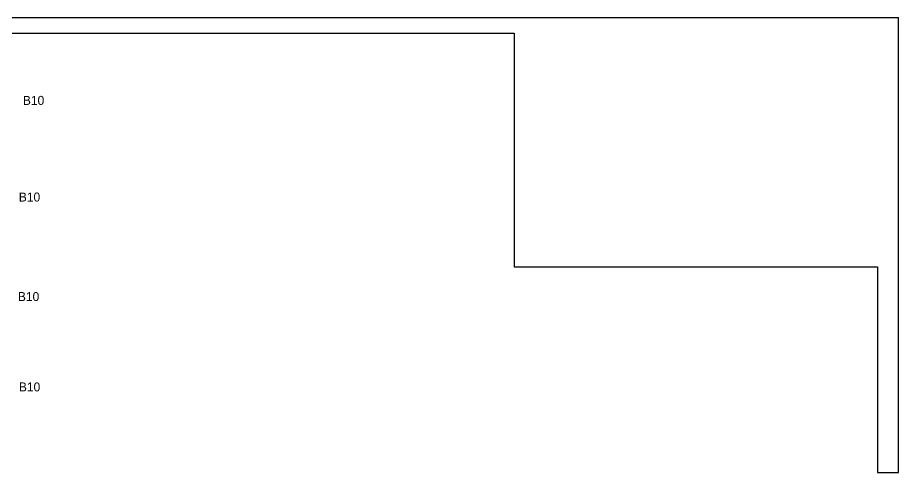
# Model space of a CAD drawing. Header units: inches. Extents: x 5141 to 11968, y 576 to 1427.
# Drawn here: x 6216 to 7064, y 989 to 1427 of the extents above; entities that cross this region are included whole.
import ezdxf
from ezdxf.enums import TextEntityAlignment as Align

# ---------------------------------------------------------------- set-up
doc = ezdxf.new("R2010")
doc.units = ezdxf.units.IN
doc.header["$MEASUREMENT"] = 0
doc.styles.add('TAKSİM', font='GOTHIC.TTF', dxfattribs={"height": 20})

msp = doc.modelspace()

# ---------------------------------------------------------------- linework, layer by layer
for p, q in [((5568.13, 1427.27), (7063.54, 1427.27)), ((7063.54, 989.27), (7063.54, 1427.27)), ((6143.54, 1412.27), (6693.54, 1412.27)), ((6693.54, 1412.27), (6693.54, 1187.27)), ((6693.54, 1187.27), (7043.54, 1187.27)), ((7043.54, 1187.27), (7043.54, 989.27)), ((7043.54, 989.27), (7063.54, 989.27))]:
    msp.add_line(p, q)

# ---------------------------------------------------------------- texts
at = {"style": 'TAKSİM'}
for p in [(6231.03, 1343.22), (6227.11, 1250.14), (6226.23, 1154.3), (6227.18, 1067.26)]:
    msp.add_text('B10', height=8.64, dxfattribs=at).set_placement(p, align=Align.CENTER)

doc.saveas('drawing.dxf')
